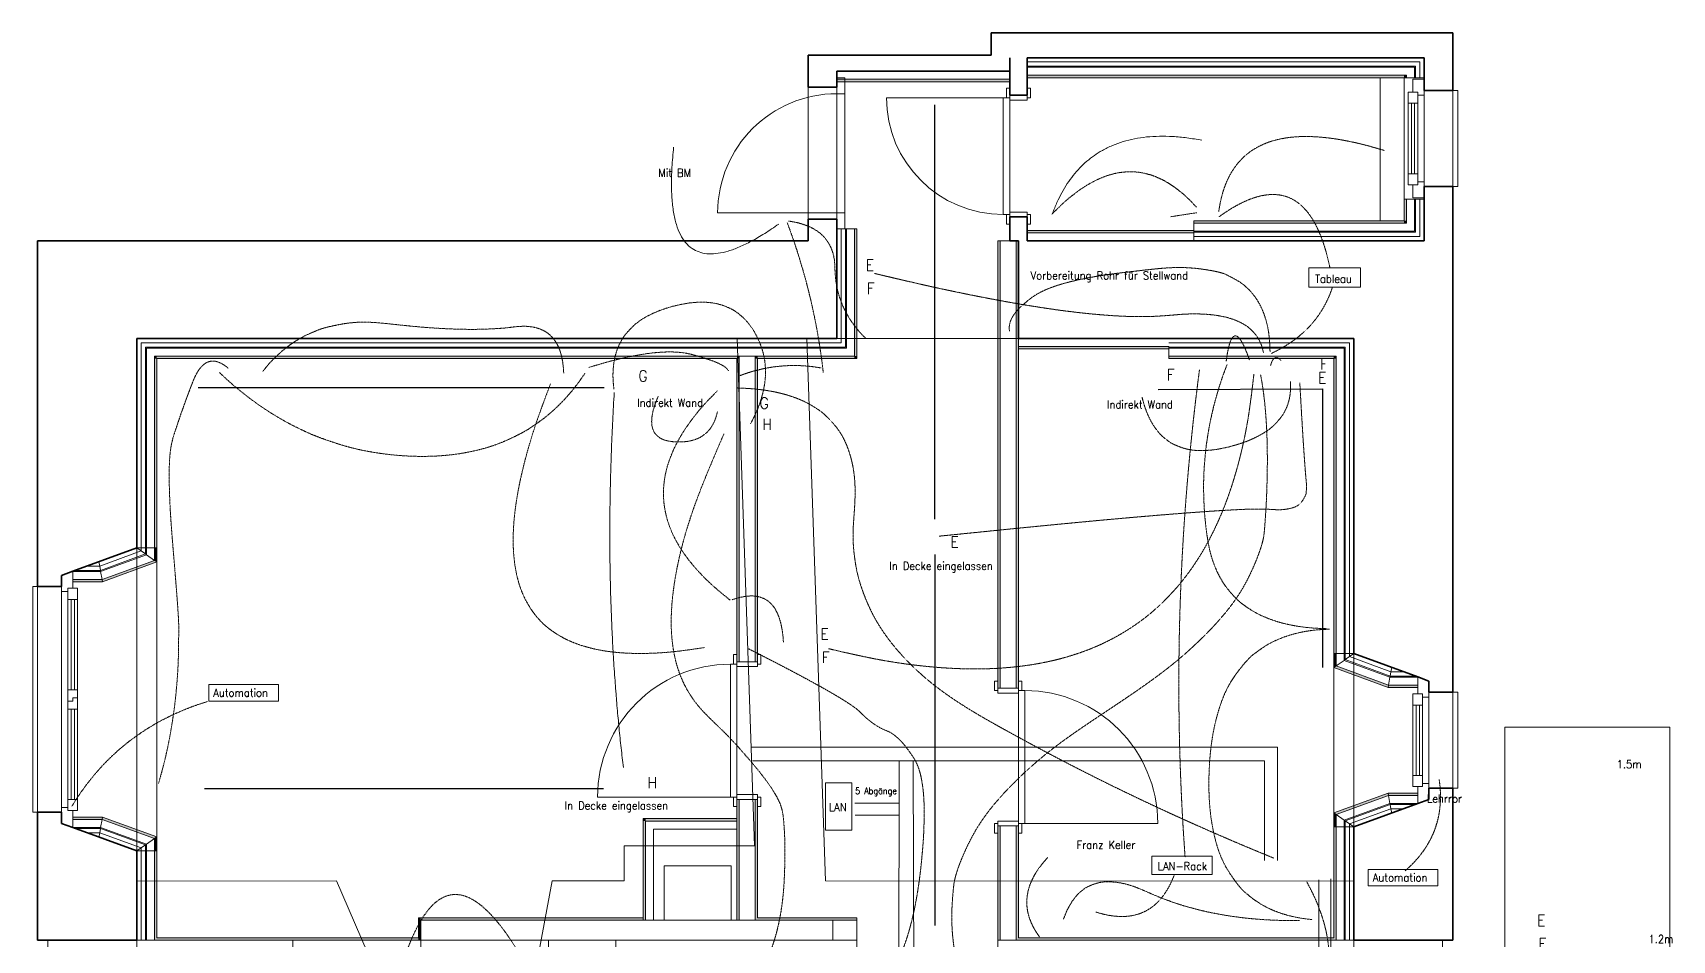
# Model space of a CAD drawing. Header units: millimetres. Extents: x -10377 to 8287, y -8757 to 3333.
# Drawn here: x -10377 to -132, y -2337 to 3333 of the extents above; entities that cross this region are included whole.
import ezdxf

# ---------------------------------------------------------------- set-up
doc = ezdxf.new("R2010")
doc.units = ezdxf.units.MM
doc.linetypes.add('CENTERTINY', pattern=[7.62, 4.7625, -0.9525, 0.9525, -0.9525])
doc.linetypes.add('DASHEDTINY', pattern=[2.8575, 1.905, -0.9525])
for name, color, linetype in [('0 Neu', 7, 'CONTINUOUS'), ('010 Aussenwände', 7, 'CONTINUOUS'), ('010 Aussenwände Neu', 7, 'CONTINUOUS'), ('010 Fenster Neu', 7, 'CONTINUOUS'), ('010 Türen Neu', 7, 'CONTINUOUS'), ('015 Innenwände', 7, 'CONTINUOUS'), ('015 Innenwände Bauteilschraffuren Neu', 7, 'CONTINUOUS'), ('015 Innenwände Neu', 7, 'CONTINUOUS'), ('015 Innenwände Schichttrennlinien Neu', 7, 'CONTINUOUS'), ('035 Decken', 7, 'CONTINUOUS'), ('080 Raumdefinitionen innen Kontur Neu', 7, 'CONTINUOUS')]:
    doc.layers.add(name, color=color, linetype=linetype)
for name, color, linetype, lineweight in [('005 Keller', 7, 'CONTINUOUS', 0), ('230V Boden', 5, 'DASHEDTINY', 18), ('230V Decke', 5, 'CONTINUOUS', 18), ('230V Wand', 5, 'CENTERTINY', 18), ('Bus Boden', 6, 'DASHEDTINY', 18), ('Bus Wand', 6, 'CENTERTINY', 18), ('LAN Boden ', 3, 'DASHEDTINY', 18), ('LAN Decke', 3, 'CONTINUOUS', 18), ('LED Bänder', 150, 'CONTINUOUS', 30)]:
    doc.layers.add(name, color=color, linetype=linetype, lineweight=lineweight)
doc.layers.add('100 Betriebsmittel', color=253, linetype='CONTINUOUS', lineweight=0, true_color=0xa0a0a4)
doc.layers.add('105 Elektrotrasse', color=96, linetype='CONTINUOUS', lineweight=15, true_color=0x008000)
doc.styles.get("Standard").update_dxf_attribs({"font": 'standard'})

msp = doc.modelspace()

# ---------------------------------------------------------------- hatches: boundary and pattern name
at = {"layer": '0 Neu', "linetype": 'CONTINUOUS', "lineweight": 13, "true_color": 0xdfdfdf}
for points in [[(-9602, 27), (-9617, 37), (-9617, 115), (-9602, 115)], [(-9941, -97), (-9944, -82), (-9617, 37), (-9602, 27)], [(-10127, -82), (-9944, -82), (-9941, -97), (-10127, -97)], [(-2247, -633), (-2232, -623), (-2232, -545), (-2247, -545)], [(-1907, -757), (-1905, -742), (-2232, -623), (-2247, -633)], [(-1722, -742), (-1905, -742), (-1907, -757), (-1722, -757)], [(-1907, -1417), (-1905, -1432), (-2232, -1551), (-2247, -1540)], [(-1722, -1432), (-1905, -1432), (-1907, -1417), (-1722, -1417)], [(-10127, -1582), (-9944, -1582), (-9941, -1567), (-10127, -1567)], [(-9941, -1567), (-9944, -1582), (-9617, -1701), (-9602, -1690)], [(-2247, -1540), (-2232, -1551), (-2232, -1628), (-2247, -1628)], [(-9602, -1690), (-9617, -1701), (-9617, -1778), (-9602, -1778)]]:
    msp.add_hatch(color=254, dxfattribs=at).paths.add_polyline_path(points, flags=0)
at = {"layer": '015 Innenwände Bauteilschraffuren Neu', "linetype": 'CONTINUOUS', "lineweight": 13, "true_color": 0xdfdfdf}
for points in [[(-5352, 3028), (-4272, 3028), (-4272, 3043), (-5352, 3043)], [(-1807, 3068), (-4162, 3068), (-4162, 3053), (-1807, 3053)], [(-1807, 3053), (-1792, 3053), (-1792, 3068)], [(-1807, 3053), (-1792, 3068), (-1807, 3068)], [(-1807, 2159), (-1792, 2159), (-1792, 2293), (-1807, 2293)], [(-1807, 2159), (-3122, 2159), (-3122, 2144), (-1807, 2144)], [(-1807, 2159), (-1792, 2144), (-1792, 2159)], [(-1807, 2144), (-1792, 2144), (-1807, 2159)], [(-5227, 1313), (-5227, 2108), (-5242, 2108), (-5242, 1313)], [(-3122, 2098), (-4162, 2098), (-4162, 2083), (-3122, 2083)], [(-4347, 2033), (-4347, -762), (-4332, -762), (-4332, 2033)], [(-4232, 2033), (-4232, -762), (-4217, -762), (-4217, 2033)], [(-4217, 1358), (-3277, 1358), (-3277, 1373), (-4217, 1373)], [(-9602, 1298), (-9617, 1313), (-9617, 1298)], [(-9602, 1313), (-9617, 1313), (-9602, 1298)], [(-9617, 1298), (-9617, 115), (-9602, 115), (-9602, 1298)], [(-9602, 1298), (-5977, 1298), (-5977, 1313), (-9602, 1313)], [(-5977, 1298), (-5962, 1298), (-5962, 1313), (-5977, 1313)], [(-5977, 1298), (-5977, -597), (-5962, -597), (-5962, 1298)], [(-5862, 1298), (-5847, 1298), (-5847, 1313), (-5862, 1313)], [(-5862, 1298), (-5862, -597), (-5847, -597), (-5847, 1298)], [(-5242, 1313), (-5847, 1313), (-5847, 1298), (-5242, 1298)], [(-5242, 1313), (-5242, 1298), (-5227, 1298)], [(-5227, 1313), (-5242, 1313), (-5227, 1298)], [(-2247, 1313), (-3277, 1313), (-3277, 1298), (-2247, 1298)], [(-2247, 1298), (-2232, 1298), (-2232, 1313)], [(-2247, 1298), (-2232, 1313), (-2247, 1313)], [(-2247, 1298), (-2247, -545), (-2232, -545), (-2232, 1298)], [(-5977, -2212), (-5962, -2212), (-5962, -1457), (-5977, -1457)], [(-5862, -2212), (-5847, -2212), (-5847, -1457), (-5862, -1457)], [(-6562, -1592), (-6547, -1592), (-6562, -1577)], [(-6562, -1577), (-6547, -1592), (-6547, -1577)], [(-6562, -1592), (-6562, -2211), (-6547, -2211), (-6547, -1592)], [(-6547, -1592), (-5977, -1592), (-5977, -1577), (-6547, -1577)], [(-4347, -2337), (-4332, -2337), (-4332, -1622), (-4347, -1622)], [(-4232, -1622), (-4232, -2337), (-4217, -2337), (-4217, -1622)], [(-2247, -1628), (-2247, -2337), (-2232, -2337), (-2232, -1628)], [(-9602, -2337), (-9602, -1778), (-9617, -1778), (-9617, -2337)], [(-7952, -2197), (-7967, -2197), (-7952, -2212)], [(-7952, -2212), (-7967, -2197), (-7967, -2212)], [(-7952, -2322), (-7952, -2212), (-7967, -2212), (-7967, -2322)], [(-7952, -2212), (-6562, -2212), (-6562, -2197), (-7952, -2197)], [(-5847, -2212), (-5227, -2212), (-5227, -2197), (-5847, -2197)], [(-7967, -2322), (-9602, -2322), (-9602, -2337), (-7967, -2337)], [(-7967, -2322), (-7967, -2337), (-7952, -2337)], [(-7952, -2322), (-7967, -2322), (-7952, -2337)], [(-2247, -2322), (-4217, -2322), (-4217, -2337), (-2247, -2337)]]:
    msp.add_hatch(color=254, dxfattribs=at).paths.add_polyline_path(points, flags=0)

# ---------------------------------------------------------------- linework, layer by layer
at = {"layer": '0 Neu', "color": 7, "linetype": 'CONTINUOUS', "lineweight": 0}
for points in [[(-9958, 1), (-9963, 28), (-9727, 115), (-9700, 96)], [(-9700, 96), (-9700, 115), (-9727, 115)], [(-9673, 77), (-9673, 115), (-9700, 115), (-9700, 96)], [(-9667, 72), (-9673, 77), (-9673, 115), (-9667, 115)], [(-9617, 37), (-9617, 115), (-9667, 115), (-9667, 72)], [(-9602, 27), (-9617, 37), (-9617, 115), (-9602, 115)], [(-10112, -26), (-9954, -26), (-9958, 1), (-10037, 1)], [(-10037, 1), (-9958, 1), (-9963, 28)], [(-9954, -26), (-9958, 1), (-9700, 96), (-9673, 77)], [(-9953, -32), (-9954, -26), (-9673, 77), (-9667, 72)], [(-9944, -82), (-9953, -32), (-9667, 72), (-9617, 37)], [(-9941, -97), (-9944, -82), (-9617, 37), (-9602, 27)], [(-10127, -31), (-10112, -26), (-9954, -26), (-9953, -32), (-10127, -32)], [(-10127, -82), (-9944, -82), (-9953, -32), (-10127, -32)], [(-10127, -82), (-9944, -82), (-9941, -97), (-10127, -97)], [(-2247, -633), (-2232, -623), (-2232, -545), (-2247, -545)], [(-2232, -623), (-2232, -545), (-2182, -545), (-2182, -588)], [(-1905, -742), (-1896, -692), (-2182, -588), (-2232, -623)], [(-2182, -588), (-2176, -583), (-2176, -545), (-2182, -545)], [(-1896, -692), (-1895, -686), (-2176, -583), (-2182, -588)], [(-2176, -583), (-2176, -545), (-2149, -545), (-2149, -564)], [(-1895, -686), (-1890, -659), (-2149, -564), (-2176, -583)], [(-1890, -659), (-1885, -632), (-2122, -545), (-2149, -564)], [(-2149, -564), (-2149, -545), (-2122, -545)], [(-1907, -757), (-1905, -742), (-2232, -623), (-2247, -633)], [(-1722, -742), (-1905, -742), (-1896, -692), (-1722, -692)], [(-1722, -691), (-1737, -686), (-1895, -686), (-1896, -692), (-1722, -692)], [(-1737, -686), (-1895, -686), (-1890, -659), (-1811, -659)], [(-1811, -659), (-1890, -659), (-1885, -632)], [(-1722, -742), (-1905, -742), (-1907, -757), (-1722, -757)], [(-1907, -1417), (-1905, -1432), (-2232, -1551), (-2247, -1540)], [(-1905, -1432), (-1896, -1482), (-2182, -1586), (-2232, -1551)], [(-1722, -1432), (-1905, -1432), (-1907, -1417), (-1722, -1417)], [(-1722, -1432), (-1905, -1432), (-1896, -1482), (-1722, -1482)], [(-1896, -1482), (-1895, -1488), (-2176, -1590), (-2182, -1586)], [(-1895, -1488), (-1890, -1515), (-2149, -1609), (-2176, -1590)], [(-1890, -1515), (-1885, -1542), (-2122, -1628), (-2149, -1609)], [(-1722, -1482), (-1737, -1488), (-1895, -1488), (-1896, -1482), (-1722, -1482)], [(-1737, -1488), (-1895, -1488), (-1890, -1515), (-1811, -1515)], [(-1811, -1515), (-1890, -1515), (-1885, -1542)], [(-10127, -1582), (-9944, -1582), (-9941, -1567), (-10127, -1567)], [(-10127, -1582), (-9944, -1582), (-9953, -1632), (-10127, -1632)], [(-10127, -1632), (-10112, -1638), (-9954, -1638), (-9953, -1632), (-10127, -1632)], [(-10112, -1638), (-9954, -1638), (-9958, -1665), (-10037, -1665)], [(-9954, -1638), (-9958, -1665), (-9700, -1759), (-9673, -1740)], [(-9953, -1632), (-9954, -1638), (-9673, -1740), (-9667, -1736)], [(-9944, -1582), (-9953, -1632), (-9667, -1736), (-9617, -1701)], [(-9941, -1567), (-9944, -1582), (-9617, -1701), (-9602, -1690)], [(-2247, -1540), (-2232, -1551), (-2232, -1628), (-2247, -1628)], [(-2232, -1551), (-2232, -1628), (-2182, -1628), (-2182, -1586)], [(-2182, -1586), (-2176, -1590), (-2176, -1628), (-2182, -1628)], [(-2176, -1590), (-2176, -1628), (-2149, -1628), (-2149, -1609)], [(-2149, -1609), (-2149, -1628), (-2122, -1628)], [(-10037, -1665), (-9958, -1665), (-9963, -1692)], [(-9958, -1665), (-9963, -1692), (-9727, -1778), (-9700, -1759)], [(-9673, -1740), (-9673, -1778), (-9700, -1778), (-9700, -1759)], [(-9667, -1736), (-9673, -1740), (-9673, -1778), (-9667, -1778)], [(-9617, -1701), (-9617, -1778), (-9667, -1778), (-9667, -1736)], [(-9602, -1690), (-9617, -1701), (-9617, -1778), (-9602, -1778)], [(-9700, -1759), (-9700, -1778), (-9727, -1778)]]:
    msp.add_lwpolyline(points, close=True, dxfattribs=at)
at = {"layer": '0 Neu', "color": 7, "linetype": 'CONTINUOUS', "lineweight": 13}
msp.add_lwpolyline([(-7154, -2337), (-6734, -2337), (-6734, -2457), (-6884, -2457), (-6884, -2577), (-7004, -2577), (-7004, -2457), (-7154, -2457), (-7154, -2337)], dxfattribs=at)
at = {"layer": '005 Keller', "color": 7, "linetype": 'CONTINUOUS', "lineweight": 0}
for p, q in [((-6432, -2212), (-6432, -1872)), ((-6432, -1872), (-6012, -1872)), ((-6012, -2212), (-6012, -1872))]:
    msp.add_line(p, q, dxfattribs=at)
at = {"layer": '005 Keller', "color": 8, "linetype": 'CONTINUOUS', "lineweight": 13}
for points in [[(-8478, -1966), (-9727, -1967), (-9727, 1423), (-5975, 1423), (-5867, -1746), (-6681, -1746), (-6681, -1966), (-7131, -1966)], [(-8478, -1966), (-8207, -2592)], [(-7131, -1966), (-7247, -2592)]]:
    msp.add_lwpolyline(points, dxfattribs=at)
msp.add_lwpolyline([(-2122, 1423), (-5539, 1423), (-5424, -1966), (-2122, -1967)], close=True, dxfattribs=at)
at = {"layer": '010 Aussenwände', "color": 7, "linetype": 'CONTINUOUS', "lineweight": 35}
for p, q in [((-10127, -31), (-9727, 115)), ((-10197, -57), (-10127, -31)), ((-10197, -127), (-10197, -57)), ((-10347, -127), (-10197, -127)), ((-1722, -691), (-2122, -545)), ((-1652, -717), (-1722, -691)), ((-1652, -787), (-1652, -717)), ((-1502, -787), (-1652, -787)), ((-1502, -1387), (-1652, -1387)), ((-1652, -1387), (-1652, -1457)), ((-10347, -1537), (-10197, -1537)), ((-10197, -1537), (-10197, -1607)), ((-1722, -1482), (-2122, -1628)), ((-1652, -1457), (-1722, -1482)), ((-10197, -1607), (-10127, -1632)), ((-10127, -1632), (-9727, -1778))]:
    msp.add_line(p, q, dxfattribs=at)
for points in [[(-10347, 2033), (-9727, 2033)], [(-10347, 2033), (-10347, -127)], [(-5532, 2033), (-9727, 2033)], [(-5352, 2033), (-5352, 1423)], [(-4217, 2033), (-4217, 1423)], [(-2122, 2033), (-4162, 2033)], [(-1682, 2033), (-2122, 2033)], [(-1502, -787), (-1502, 2033)], [(-9727, 115), (-9727, 1423)], [(-9727, 1423), (-5352, 1423)], [(-4217, 1423), (-2122, 1423)], [(-2122, 1423), (-2122, -545)], [(-1502, -2337), (-1502, -1387)], [(-10347, -1537), (-10347, -2337)], [(-2122, -1628), (-2122, -2337)], [(-9727, -2337), (-9727, -1778)], [(-10347, -2337), (-9727, -2337)], [(-1502, -2337), (-2122, -2337)]]:
    msp.add_lwpolyline(points, dxfattribs=at)
at = {"layer": '010 Aussenwände Neu', "color": 7, "linetype": 'CONTINUOUS', "lineweight": 0}
for p, q in [((-1957, 2159), (-1872, 2159)), ((-1872, 2159), (-1822, 2159)), ((-1822, 2159), (-1807, 2159))]:
    msp.add_line(p, q, dxfattribs=at)
for points in [[(-1957, 3053), (-1872, 3053)], [(-1957, 3053), (-1957, 2159)], [(-1872, 3053), (-1822, 3053)], [(-1822, 3053), (-1807, 3053)], [(-1807, 2159), (-1807, 3053)], [(-1957, 2033), (-1872, 2033)], [(-1872, 2033), (-1822, 2033)], [(-1822, 2033), (-1807, 2033)]]:
    msp.add_lwpolyline(points, dxfattribs=at)
at = {"layer": '010 Fenster Neu', "color": 7, "linetype": 'CONTINUOUS', "lineweight": 0}
for p, q in [((-1792, 3053), (-1807, 3053)), ((-1742, 3053), (-1792, 3053)), ((-1752, 3043), (-1752, 2963)), ((-1682, 3043), (-1752, 3043)), ((-1736, 3053), (-1742, 3053)), ((-1709, 3053), (-1736, 3053)), ((-1682, 3053), (-1709, 3053)), ((-1682, 2943), (-1682, 3043)), ((-1502, 2973), (-1472, 2973)), ((-1502, 2973), (-1502, 2373)), ((-1472, 2973), (-1472, 2373)), ((-1722, 2963), (-1782, 2963)), ((-1782, 2963), (-1782, 2893)), ((-1782, 2893), (-1782, 2453)), ((-1782, 2893), (-1722, 2893)), ((-1762, 2893), (-1762, 2453)), ((-1752, 2963), (-1722, 2963)), ((-1742, 2453), (-1742, 2893)), ((-1722, 2963), (-1722, 2943)), ((-1722, 2893), (-1722, 2963)), ((-1722, 2943), (-1682, 2943)), ((-1722, 2453), (-1722, 2893)), ((-1682, 2403), (-1682, 2943)), ((-1722, 2453), (-1782, 2453)), ((-1782, 2453), (-1782, 2383)), ((-1782, 2383), (-1722, 2383)), ((-1722, 2383), (-1752, 2383)), ((-1752, 2383), (-1752, 2303)), ((-1722, 2383), (-1722, 2453)), ((-1682, 2403), (-1722, 2403)), ((-1722, 2403), (-1722, 2383)), ((-1682, 2303), (-1682, 2403)), ((-1472, 2373), (-1502, 2373)), ((-1792, 2293), (-1807, 2293)), ((-1742, 2293), (-1792, 2293)), ((-1752, 2303), (-1682, 2303)), ((-1736, 2293), (-1742, 2293)), ((-1709, 2293), (-1736, 2293)), ((-1682, 2293), (-1709, 2293)), ((-10197, -157), (-10197, -57)), ((-10127, -31), (-10127, -137)), ((-10347, -127), (-10377, -127)), ((-10377, -127), (-10377, -1537)), ((-10347, -127), (-10347, -1537)), ((-10197, -1507), (-10197, -157)), ((-10157, -157), (-10197, -157)), ((-10127, -137), (-10157, -137)), ((-10157, -137), (-10157, -157)), ((-10157, -137), (-10097, -137)), ((-10157, -207), (-10157, -137)), ((-10097, -137), (-10097, -207)), ((-10157, -772), (-10157, -207)), ((-10097, -207), (-10157, -207)), ((-10137, -772), (-10137, -207)), ((-10117, -207), (-10117, -772)), ((-10097, -207), (-10097, -772)), ((-1722, -797), (-1722, -691)), ((-1652, -717), (-1652, -817)), ((-10157, -842), (-10157, -772)), ((-10157, -772), (-10097, -772)), ((-10097, -772), (-10097, -822)), ((-1752, -867), (-1752, -797)), ((-1752, -797), (-1692, -797)), ((-1692, -797), (-1722, -797)), ((-1692, -817), (-1692, -797)), ((-1692, -797), (-1692, -867)), ((-1652, -817), (-1692, -817)), ((-1652, -817), (-1652, -1357)), ((-1472, -787), (-1502, -787)), ((-1502, -1387), (-1502, -787)), ((-1472, -1387), (-1472, -787)), ((-10127, -842), (-10157, -842)), ((-10157, -892), (-10157, -842)), ((-10157, -842), (-10127, -842)), ((-10157, -1457), (-10157, -892)), ((-10097, -892), (-10157, -892)), ((-10137, -1457), (-10137, -892)), ((-10127, -822), (-10127, -842)), ((-10097, -822), (-10127, -822)), ((-10127, -842), (-10127, -822)), ((-10127, -822), (-10097, -822)), ((-10117, -892), (-10117, -1457)), ((-10097, -822), (-10097, -892)), ((-10097, -892), (-10097, -1457)), ((-1752, -1307), (-1752, -867)), ((-1692, -867), (-1752, -867)), ((-1732, -1307), (-1732, -867)), ((-1712, -867), (-1712, -1307)), ((-1692, -867), (-1692, -1307)), ((-1752, -1377), (-1752, -1307)), ((-1752, -1307), (-1692, -1307)), ((-1692, -1307), (-1692, -1377)), ((-1692, -1377), (-1752, -1377)), ((-1722, -1482), (-1722, -1377)), ((-1722, -1377), (-1692, -1377)), ((-1692, -1377), (-1692, -1357)), ((-1692, -1357), (-1652, -1357)), ((-1652, -1357), (-1652, -1457)), ((-1502, -1387), (-1472, -1387)), ((-10377, -1537), (-10347, -1537)), ((-10197, -1607), (-10197, -1507)), ((-10197, -1507), (-10157, -1507)), ((-10157, -1457), (-10097, -1457)), ((-10157, -1527), (-10157, -1457)), ((-10157, -1507), (-10157, -1527)), ((-10157, -1527), (-10127, -1527)), ((-10097, -1527), (-10157, -1527)), ((-10127, -1527), (-10127, -1632)), ((-10097, -1457), (-10097, -1527))]:
    msp.add_line(p, q, dxfattribs=at)
at = {"layer": '010 Fenster Neu', "color": 7, "linetype": 'CONTINUOUS', "lineweight": 18}
for p, q in [((-1807, 2293), (-1807, 3053)), ((-1682, 2293), (-1682, 3053))]:
    msp.add_line(p, q, dxfattribs=at)
at = {"layer": '010 Fenster Neu', "color": 7, "linetype": 'CONTINUOUS', "lineweight": 35}
for p, q in [((-1682, 2973), (-1682, 3043)), ((-1682, 2973), (-1682, 3043)), ((-1502, 2973), (-1682, 2973)), ((-1682, 2373), (-1682, 2303)), ((-1682, 2373), (-1682, 2303)), ((-1502, 2373), (-1682, 2373)), ((-10127, -31), (-9727, 115)), ((-10197, -57), (-10127, -31)), ((-10197, -57), (-10127, -31)), ((-10197, -127), (-10197, -57)), ((-10197, -127), (-10197, -57)), ((-10347, -127), (-10197, -127)), ((-1722, -691), (-2122, -545)), ((-1652, -717), (-1722, -691)), ((-1652, -717), (-1722, -691)), ((-1652, -787), (-1652, -717)), ((-1652, -787), (-1652, -717)), ((-1502, -787), (-1652, -787)), ((-1652, -1387), (-1652, -1457)), ((-1652, -1387), (-1652, -1457)), ((-1502, -1387), (-1652, -1387)), ((-10347, -1537), (-10197, -1537)), ((-10197, -1537), (-10197, -1607)), ((-10197, -1537), (-10197, -1607)), ((-1722, -1482), (-2122, -1628)), ((-1652, -1457), (-1722, -1482)), ((-1652, -1457), (-1722, -1482)), ((-10197, -1607), (-10127, -1632)), ((-10197, -1607), (-10127, -1632)), ((-10127, -1632), (-9727, -1778))]:
    msp.add_line(p, q, dxfattribs=at)
at = {"layer": '010 Türen Neu', "color": 7, "linetype": 'CONTINUOUS', "lineweight": 35}
for p, q in [((-5532, 2993), (-5352, 2993)), ((-5352, 2993), (-5352, 3053)), ((-5352, 2993), (-5352, 3053)), ((-4272, 2943), (-4162, 2943)), ((-4272, 2943), (-4162, 2943)), ((-5532, 2168), (-5352, 2168)), ((-5352, 2168), (-5352, 2108)), ((-5352, 2168), (-5352, 2108)), ((-4272, 2183), (-4162, 2183)), ((-4272, 2183), (-4162, 2183))]:
    msp.add_line(p, q, dxfattribs=at)
at = {"layer": '010 Türen Neu', "color": 7, "linetype": 'CONTINUOUS', "lineweight": 0}
for p, q in [((-5352, 2953), (-5352, 3053)), ((-5352, 3053), (-5302, 3053)), ((-5302, 3053), (-5302, 2953)), ((-4272, 2988), (-4292, 2988)), ((-4292, 2988), (-4292, 2928)), ((-4272, 2928), (-4272, 2988)), ((-4142, 2988), (-4162, 2988)), ((-4162, 2988), (-4162, 2928)), ((-4142, 2928), (-4142, 2988)), ((-5302, 2953), (-5352, 2953)), ((-4312, 2928), (-5042, 2928)), ((-4272, 2928), (-4312, 2928)), ((-4312, 2928), (-4312, 2198)), ((-4292, 2928), (-4272, 2928)), ((-4272, 2943), (-4272, 2913)), ((-4162, 2943), (-4272, 2943)), ((-4272, 2198), (-4272, 2928)), ((-4272, 2913), (-4162, 2913)), ((-4162, 2913), (-4162, 2943)), ((-4162, 2928), (-4142, 2928)), ((-5352, 2208), (-6097, 2208)), ((-5352, 2108), (-5352, 2208)), ((-5352, 2208), (-5302, 2208)), ((-5302, 2208), (-5302, 2108)), ((-4312, 2198), (-4272, 2198)), ((-4272, 2198), (-4292, 2198)), ((-4292, 2198), (-4292, 2138)), ((-4162, 2213), (-4272, 2213)), ((-4272, 2213), (-4272, 2183)), ((-4272, 2138), (-4272, 2198)), ((-4272, 2183), (-4162, 2183)), ((-4162, 2183), (-4162, 2213)), ((-4142, 2198), (-4162, 2198)), ((-4162, 2198), (-4162, 2138)), ((-4142, 2138), (-4142, 2198)), ((-5302, 2108), (-5352, 2108)), ((-4292, 2138), (-4272, 2138)), ((-4162, 2138), (-4142, 2138)), ((-6017, -1442), (-6017, -612)), ((-6017, -612), (-5977, -612)), ((-5997, -612), (-5997, -552)), ((-5997, -552), (-5977, -552)), ((-5977, -612), (-5997, -612)), ((-5977, -552), (-5977, -612)), ((-5977, -627), (-5977, -597)), ((-5977, -597), (-5847, -597)), ((-5977, -597), (-5962, -597)), ((-5977, -597), (-5962, -597)), ((-5977, -612), (-5977, -1442)), ((-5962, -597), (-5862, -597)), ((-5962, -597), (-5862, -597)), ((-5862, -597), (-5847, -597)), ((-5862, -597), (-5847, -597)), ((-5847, -552), (-5827, -552)), ((-5847, -612), (-5847, -552)), ((-5847, -597), (-5847, -627)), ((-5827, -612), (-5847, -612)), ((-5827, -552), (-5827, -612)), ((-5847, -627), (-5977, -627)), ((-4347, -717), (-4367, -717)), ((-4367, -717), (-4367, -777)), ((-4347, -777), (-4347, -717)), ((-4197, -717), (-4217, -717)), ((-4217, -717), (-4217, -777)), ((-4197, -777), (-4197, -717)), ((-4367, -777), (-4347, -777)), ((-4347, -762), (-4347, -792)), ((-4217, -762), (-4347, -762)), ((-4332, -762), (-4347, -762)), ((-4332, -762), (-4347, -762)), ((-4347, -792), (-4217, -792)), ((-4232, -762), (-4332, -762)), ((-4232, -762), (-4332, -762)), ((-4217, -762), (-4232, -762)), ((-4217, -762), (-4232, -762)), ((-4217, -792), (-4217, -762)), ((-4217, -777), (-4197, -777)), ((-4177, -777), (-4217, -777)), ((-4217, -777), (-4217, -1607)), ((-4177, -1607), (-4177, -777)), ((-5977, -1457), (-5977, -1427)), ((-5977, -1427), (-5847, -1427)), ((-5847, -1427), (-5847, -1457)), ((-6017, -1442), (-6847, -1442)), ((-5977, -1442), (-6017, -1442)), ((-5997, -1502), (-5997, -1442)), ((-5997, -1442), (-5977, -1442)), ((-5977, -1502), (-5997, -1502)), ((-5977, -1442), (-5977, -1502)), ((-5847, -1457), (-5977, -1457)), ((-5977, -1457), (-5962, -1457)), ((-5977, -1457), (-5962, -1457)), ((-5962, -1457), (-5862, -1457)), ((-5962, -1457), (-5862, -1457)), ((-5862, -1457), (-5847, -1457)), ((-5862, -1457), (-5847, -1457)), ((-5847, -1442), (-5827, -1442)), ((-5847, -1502), (-5847, -1442)), ((-5827, -1502), (-5847, -1502)), ((-5827, -1442), (-5827, -1502)), ((-4347, -1607), (-4367, -1607)), ((-4367, -1607), (-4367, -1667)), ((-4217, -1592), (-4347, -1592)), ((-4347, -1592), (-4347, -1622)), ((-4347, -1667), (-4347, -1607)), ((-4347, -1622), (-4217, -1622)), ((-4332, -1622), (-4347, -1622)), ((-4332, -1622), (-4347, -1622)), ((-4232, -1622), (-4332, -1622)), ((-4232, -1622), (-4332, -1622)), ((-4217, -1622), (-4232, -1622)), ((-4217, -1622), (-4232, -1622)), ((-4217, -1622), (-4217, -1592)), ((-4197, -1607), (-4217, -1607)), ((-4217, -1607), (-4217, -1667)), ((-4217, -1607), (-4177, -1607)), ((-4197, -1667), (-4197, -1607)), ((-4177, -1607), (-3347, -1607)), ((-4367, -1667), (-4347, -1667)), ((-4217, -1667), (-4197, -1667))]:
    msp.add_line(p, q, dxfattribs=at)
for centre, radius, start, end in [((-5352, 2208), 745, 90, 180), ((-4312, 2928), 730, 180, 270), ((-6017, -1442), 830, 90, 180), ((-4177, -1607), 830, 0, 90)]:
    msp.add_arc(centre, radius, start, end, dxfattribs=at)
at = {"layer": '015 Innenwände', "color": 7, "linetype": 'CONTINUOUS', "lineweight": 35}
for p, q in [((-5352, 2993), (-5352, 3053)), ((-1682, 2973), (-1682, 3043)), ((-1502, 2973), (-1682, 2973)), ((-4272, 2943), (-4162, 2943)), ((-1502, 2373), (-1682, 2373)), ((-1682, 2373), (-1682, 2303)), ((-5352, 2168), (-5352, 2108)), ((-4272, 2183), (-4162, 2183))]:
    msp.add_line(p, q, dxfattribs=at)
for points in [[(-4387, 3333), (-4387, 3193)], [(-1682, 3333), (-4387, 3333)], [(-1502, 3333), (-1682, 3333)], [(-1502, 2973), (-1502, 3333)], [(-5532, 3193), (-5352, 3193)], [(-5532, 3193), (-5532, 2993)], [(-4387, 3193), (-5352, 3193)], [(-4272, 3093), (-4272, 3178)], [(-4272, 3178), (-4272, 2943)], [(-4162, 2943), (-4162, 3178)], [(-4162, 3178), (-1682, 3178)], [(-1682, 3178), (-1682, 2973)], [(-5352, 3093), (-4387, 3093)], [(-5352, 2993), (-5352, 3093)], [(-4272, 3093), (-4387, 3093)], [(-1682, 2373), (-1682, 2033)], [(-1502, 2033), (-1502, 2373)], [(-5532, 2168), (-5532, 2033)], [(-5352, 2033), (-5352, 2168)], [(-4272, 2183), (-4272, 2033)], [(-4162, 2033), (-4162, 2183)], [(-4272, 2033), (-4217, 2033)]]:
    msp.add_lwpolyline(points, dxfattribs=at)
at = {"layer": '015 Innenwände', "color": 7, "linetype": 'CONTINUOUS', "lineweight": 0}
for points in [[(-5352, 2993), (-5532, 2993)], [(-5532, 2993), (-5532, 2168)], [(-5352, 2168), (-5352, 2993)], [(-5532, 2168), (-5352, 2168)]]:
    msp.add_lwpolyline(points, dxfattribs=at)
at = {"layer": '015 Innenwände', "color": 7, "linetype": 'CONTINUOUS', "lineweight": 18}
for points in [[(-5377, -2212), (-7952, -2212)], [(-7952, -2212), (-7952, -2337)], [(-5377, -2337), (-5377, -2212)], [(-8752, -2337), (-10282, -2337)], [(-10282, -2337), (-10282, -2462)], [(-5227, -2337), (-7952, -2337)], [(-7952, -2337), (-5377, -2337)], [(-1567, -2337), (-4347, -2337)], [(-1567, -2462), (-1567, -2337)]]:
    msp.add_lwpolyline(points, dxfattribs=at)
at = {"layer": '015 Innenwände Neu', "color": 7, "linetype": 'CONTINUOUS', "lineweight": 0}
for p, q in [((-1792, 3053), (-1807, 3053)), ((-1742, 3053), (-1792, 3053)), ((-1736, 3053), (-1742, 3053)), ((-1709, 3053), (-1736, 3053)), ((-1682, 3053), (-1709, 3053)), ((-1792, 2293), (-1807, 2293)), ((-1742, 2293), (-1792, 2293)), ((-1736, 2293), (-1742, 2293)), ((-1709, 2293), (-1736, 2293)), ((-1682, 2293), (-1709, 2293)), ((-5977, -597), (-5962, -597)), ((-5962, -597), (-5862, -597)), ((-5862, -597), (-5847, -597)), ((-4332, -762), (-4347, -762)), ((-4232, -762), (-4332, -762)), ((-4217, -762), (-4232, -762)), ((-5977, -1457), (-5962, -1457)), ((-5962, -1457), (-5862, -1457)), ((-5862, -1457), (-5847, -1457)), ((-4332, -1622), (-4347, -1622)), ((-4232, -1622), (-4332, -1622)), ((-4217, -1622), (-4232, -1622))]:
    msp.add_line(p, q, dxfattribs=at)
for points in [[(-1709, 3178), (-4162, 3178)], [(-4162, 3178), (-4162, 3151)], [(-1682, 3178), (-1709, 3178)], [(-1682, 3053), (-1682, 3178)], [(-4272, 3093), (-5352, 3093)], [(-5352, 3093), (-5352, 3028)], [(-4272, 3028), (-4272, 3093)], [(-4162, 3151), (-4162, 3124)], [(-4162, 3124), (-4162, 3118)], [(-4162, 3118), (-4162, 3068)], [(-5352, 3028), (-4272, 3028)], [(-4162, 3068), (-4162, 3053)], [(-4162, 3053), (-1807, 3053)], [(-1807, 2293), (-1807, 2159)], [(-1682, 2034), (-1682, 2293)], [(-1807, 2159), (-3122, 2159)], [(-3122, 2144), (-3122, 2159)], [(-5352, 2108), (-5325, 2108)], [(-5352, 2108), (-5352, 1423)], [(-5325, 2108), (-5298, 2108)], [(-5298, 2108), (-5292, 2108)], [(-5292, 2108), (-5242, 2108)], [(-5242, 2108), (-5227, 2108)], [(-5227, 1313), (-5227, 2108)], [(-3122, 2098), (-4162, 2098)], [(-4162, 2098), (-4162, 2033)], [(-3122, 2094), (-3122, 2144)], [(-3122, 2033), (-3122, 2098)], [(-3122, 2088), (-3122, 2094)], [(-3122, 2061), (-3122, 2088)], [(-3122, 2034), (-3122, 2061)], [(-4347, 2033), (-4347, -762)], [(-4217, 2033), (-4347, 2033)], [(-4217, -762), (-4217, 2033)], [(-4162, 2033), (-3122, 2033)], [(-3122, 2034), (-1709, 2034)], [(-1682, 2034), (-1709, 2034)], [(-9727, 1423), (-9700, 1423)], [(-9727, 1423), (-9727, 115)], [(-5352, 1423), (-9700, 1423)], [(-3277, 1423), (-4217, 1423)], [(-4217, 1423), (-4217, 1358)], [(-4217, 1358), (-3277, 1358)], [(-2149, 1423), (-3277, 1423)], [(-3277, 1373), (-3277, 1369)], [(-3277, 1358), (-3277, 1373)], [(-3277, 1369), (-3277, 1363)], [(-3277, 1363), (-3277, 1313)], [(-2122, 1423), (-2149, 1423)], [(-2122, -545), (-2122, 1423)], [(-9602, 115), (-9602, 1298)], [(-9602, 1298), (-5977, 1298)], [(-5977, 1298), (-5977, -597)], [(-5847, 1298), (-5227, 1298)], [(-5847, -597), (-5847, 1298)], [(-5227, 1298), (-5227, 1313)], [(-3277, 1313), (-3277, 1298)], [(-3277, 1298), (-2247, 1298)], [(-2247, 1298), (-2247, -545)], [(-9727, 115), (-9700, 115)], [(-9700, 115), (-9673, 115)], [(-9673, 115), (-9667, 115)], [(-9667, 115), (-9617, 115)], [(-9617, 115), (-9602, 115)], [(-2232, -545), (-2247, -545)], [(-2182, -545), (-2232, -545)], [(-2176, -545), (-2182, -545)], [(-2149, -545), (-2176, -545)], [(-2122, -545), (-2149, -545)], [(-5977, -1457), (-5977, -2212)], [(-5847, -2197), (-5847, -1457)], [(-6562, -1577), (-6547, -1577)], [(-6562, -1577), (-6562, -2211)], [(-5977, -1577), (-6547, -1577)], [(-5977, -1592), (-5977, -1577)], [(-5977, -1642), (-5977, -1592)], [(-4347, -1622), (-4347, -2337)], [(-4217, -2322), (-4217, -1622)], [(-2247, -1628), (-2247, -2322)], [(-2122, -1628), (-2247, -1628)], [(-2122, -2337), (-2122, -1628)], [(-6497, -2211), (-6497, -1642)], [(-6497, -1642), (-5977, -1642)], [(-9727, -1778), (-9727, -2337)], [(-9602, -1778), (-9727, -1778)], [(-9602, -2322), (-9602, -1778)], [(-7967, -2197), (-7967, -2212)], [(-6562, -2197), (-7967, -2197)], [(-7967, -2212), (-7967, -2322)], [(-7952, -2212), (-6562, -2212)], [(-7952, -2322), (-7952, -2212)], [(-6562, -2197), (-6562, -2212)], [(-6547, -2211), (-6562, -2211)], [(-6497, -2211), (-6547, -2211)], [(-5962, -2212), (-5977, -2212)], [(-5862, -2212), (-5962, -2212)], [(-5847, -2212), (-5862, -2212)], [(-5227, -2197), (-5847, -2197)], [(-5847, -2212), (-5227, -2212)], [(-5227, -2212), (-5377, -2212)], [(-5377, -2212), (-5377, -2337)], [(-5227, -2212), (-5227, -2197)], [(-5227, -2337), (-5227, -2212)], [(-9727, -2337), (-9602, -2337)], [(-7967, -2322), (-9602, -2322)], [(-9602, -2337), (-7952, -2337)], [(-7952, -2337), (-8752, -2337)], [(-8752, -2337), (-8752, -2462)], [(-7952, -2337), (-7952, -2322)], [(-7952, -2462), (-7952, -2337)], [(-5377, -2337), (-5227, -2337)], [(-4347, -2337), (-4217, -2337)], [(-2247, -2322), (-4217, -2322)], [(-4217, -2337), (-2247, -2337)], [(-2247, -2337), (-2122, -2337)]]:
    msp.add_lwpolyline(points, dxfattribs=at)
at = {"layer": '015 Innenwände Schichttrennlinien Neu', "color": 7, "linetype": 'CONTINUOUS', "lineweight": 0}
for p, q in [((-1736, 3151), (-4162, 3151)), ((-1742, 3124), (-4162, 3124)), ((-1792, 3118), (-4162, 3118)), ((-1742, 3118), (-1792, 3118)), ((-1742, 3118), (-1792, 3118)), ((-1736, 3124), (-1742, 3124)), ((-1736, 3124), (-1742, 3124)), ((-1742, 3068), (-1742, 3118)), ((-1709, 3151), (-1736, 3151)), ((-1736, 3118), (-1736, 3124)), ((-1736, 3053), (-1736, 3118)), ((-1709, 3124), (-1709, 3151)), ((-1709, 3053), (-1709, 3124)), ((-5352, 3043), (-4272, 3043)), ((-4162, 3068), (-1807, 3068)), ((-1792, 3068), (-1807, 3068)), ((-1792, 3068), (-1807, 3068)), ((-1792, 3068), (-1792, 3053)), ((-1742, 3053), (-1742, 3068)), ((-1792, 2293), (-1792, 2144)), ((-1742, 2144), (-1742, 2293)), ((-1736, 2094), (-1736, 2293)), ((-1709, 2088), (-1709, 2293)), ((-5325, 2108), (-5325, 1396)), ((-5298, 2108), (-5298, 1396)), ((-5292, 2108), (-5292, 1369)), ((-5242, 1363), (-5242, 2108)), ((-3122, 2083), (-4162, 2083)), ((-1807, 2144), (-3122, 2144)), ((-3122, 2094), (-1792, 2094)), ((-3122, 2088), (-1742, 2088)), ((-3122, 2061), (-1736, 2061)), ((-1807, 2144), (-1792, 2144)), ((-1807, 2144), (-1792, 2144)), ((-1792, 2094), (-1742, 2094)), ((-1792, 2094), (-1742, 2094)), ((-1742, 2094), (-1742, 2144)), ((-1742, 2088), (-1736, 2088)), ((-1742, 2088), (-1736, 2088)), ((-1736, 2088), (-1736, 2094)), ((-1736, 2061), (-1709, 2061)), ((-1709, 2061), (-1709, 2088)), ((-4332, 2033), (-4332, -762)), ((-4232, -762), (-4232, 2033)), ((-9700, 1396), (-9700, 1369)), ((-9673, 1396), (-9700, 1396)), ((-9700, 1369), (-9700, 115)), ((-5325, 1396), (-9673, 1396)), ((-9667, 1369), (-9673, 1369)), ((-9673, 1369), (-9673, 1363)), ((-9667, 1369), (-9673, 1369)), ((-9673, 1363), (-9673, 115)), ((-5298, 1369), (-9667, 1369)), ((-9617, 1363), (-9667, 1363)), ((-9667, 1363), (-9667, 1313)), ((-9617, 1363), (-9667, 1363)), ((-5292, 1363), (-9617, 1363)), ((-5298, 1369), (-5298, 1396)), ((-5298, 1369), (-5298, 1396)), ((-5292, 1363), (-5292, 1369)), ((-5292, 1363), (-5292, 1369)), ((-5242, 1313), (-5242, 1363)), ((-5242, 1313), (-5242, 1363)), ((-4217, 1373), (-3277, 1373)), ((-2176, 1396), (-3277, 1396)), ((-2182, 1369), (-3277, 1369)), ((-2232, 1363), (-3277, 1363)), ((-2182, 1363), (-2232, 1363)), ((-2182, 1363), (-2232, 1363)), ((-2176, 1369), (-2182, 1369)), ((-2176, 1369), (-2182, 1369)), ((-2182, 1313), (-2182, 1363)), ((-2149, 1396), (-2176, 1396)), ((-2176, 1363), (-2176, 1369)), ((-2176, -545), (-2176, 1363)), ((-2149, 1369), (-2149, 1396)), ((-2149, -545), (-2149, 1369)), ((-9667, 1313), (-9667, 115)), ((-9602, 1313), (-9617, 1313)), ((-9617, 115), (-9617, 1313)), ((-9602, 1313), (-9617, 1313)), ((-9602, 1313), (-5962, 1313)), ((-5962, 1313), (-5962, 1298)), ((-5862, 1313), (-5962, 1313)), ((-5962, 1313), (-5962, 1298)), ((-5862, 1313), (-5962, 1313)), ((-5962, 1298), (-5962, -597)), ((-5862, 1298), (-5862, 1313)), ((-5862, 1313), (-5292, 1313)), ((-5862, 1298), (-5862, 1313)), ((-5862, -597), (-5862, 1298)), ((-5292, 1313), (-5242, 1313)), ((-3277, 1313), (-2247, 1313)), ((-2232, 1313), (-2247, 1313)), ((-2232, 1313), (-2247, 1313)), ((-2232, 1313), (-2232, -545)), ((-2182, -545), (-2182, 1313)), ((-5962, -1457), (-5962, -2212)), ((-5862, -2212), (-5862, -1457)), ((-6497, -1592), (-6547, -1592)), ((-6547, -1592), (-6547, -1642)), ((-6497, -1592), (-6547, -1592)), ((-5977, -1592), (-6497, -1592)), ((-4332, -1622), (-4332, -2337)), ((-4232, -2337), (-4232, -1622)), ((-2232, -1628), (-2232, -2337)), ((-2182, -2337), (-2182, -1628)), ((-2176, -2337), (-2176, -1628)), ((-2149, -2337), (-2149, -1628)), ((-6547, -1642), (-6547, -2211)), ((-9700, -1778), (-9700, -2337)), ((-9673, -1778), (-9673, -2337)), ((-9667, -1778), (-9667, -2337)), ((-9617, -2337), (-9617, -1778))]:
    msp.add_line(p, q, dxfattribs=at)
at = {"layer": '035 Decken', "color": 7, "linetype": 'CONTINUOUS', "lineweight": 0}
msp.add_lwpolyline([(-10007, -7502), (-1842, -7502), (-1842, -2462), (-2122, -2462), (-2122, 1423), (-9727, 1423), (-9727, -2462), (-10007, -2462)], close=True, dxfattribs=at)
at = {"layer": '080 Raumdefinitionen innen Kontur Neu', "color": 21, "linetype": 'CONTINUOUS', "lineweight": 0, "true_color": 0xffa8a8}
for points in [[(-5977, -1427), (-5847, -1427), (-5847, -2197), (-5227, -2197), (-5227, -2462), (-4347, -2462), (-4347, -1592), (-4217, -1592), (-4217, -792), (-4347, -792), (-4347, 2033), (-4272, 2033), (-4272, 3028), (-5302, 3028), (-5302, 2108), (-5227, 2108), (-5227, 1298), (-5847, 1298), (-5847, -627), (-5977, -627)], [(-4162, 3053), (-4162, 2913), (-4272, 2913), (-4272, 2213), (-4162, 2213), (-4162, 2098), (-3122, 2098), (-3122, 2159), (-1957, 2159), (-1957, 3053)], [(-4217, 1358), (-4217, -2322), (-2247, -2322), (-2247, 1298), (-3277, 1298), (-3277, 1358)], [(-9602, 1298), (-9602, -2322), (-7967, -2322), (-7967, -2197), (-6562, -2197), (-6562, -1577), (-5977, -1577), (-5977, 1298)]]:
    msp.add_lwpolyline(points, close=True, dxfattribs=at)
at = {"layer": '080 Raumdefinitionen innen Kontur Neu', "color": 7, "linetype": 'CONTINUOUS', "lineweight": 0}
for points in [[(-5977, -1427), (-5847, -1427), (-5847, -2197), (-5227, -2197), (-5227, -2462), (-4347, -2462), (-4347, -1592), (-4217, -1592), (-4217, -792), (-4347, -792), (-4347, 2033), (-4272, 2033), (-4272, 3028), (-5302, 3028), (-5302, 2108), (-5227, 2108), (-5227, 1298), (-5847, 1298), (-5847, -627), (-5977, -627)], [(-4162, 3053), (-4162, 2913), (-4272, 2913), (-4272, 2213), (-4162, 2213), (-4162, 2098), (-3122, 2098), (-3122, 2159), (-1957, 2159), (-1957, 3053)], [(-4217, 1358), (-4217, -2322), (-2247, -2322), (-2247, 1298), (-3277, 1298), (-3277, 1358)], [(-9602, 1298), (-9602, -2322), (-7967, -2322), (-7967, -2197), (-6562, -2197), (-6562, -1577), (-5977, -1577), (-5977, 1298)]]:
    msp.add_lwpolyline(points, close=True, dxfattribs=at)
at = {"layer": '100 Betriebsmittel'}
for points in [[(-2403, 1865), (-2079, 1865), (-2079, 1745), (-2403, 1745)], [(-9277, -739), (-8842, -739), (-8842, -842), (-9277, -842)], [(-146, -2644), (-1177, -2644), (-1177, -1005), (-146, -1005)], [(-3383, -1812), (-3006, -1812), (-3006, -1927), (-3383, -1927)], [(-2032, -1894), (-1597, -1894), (-1597, -1997), (-2032, -1997)]]:
    msp.add_lwpolyline(points, close=True, dxfattribs=at)
at = {"layer": '105 Elektrotrasse'}
for p, q in [((-5890, -1131), (-2598, -1131)), ((-5879, -1215), (-2680, -1215)), ((-4963, -1215), (-4965, -2588)), ((-4875, -1215), (-4871, -2595)), ((-2680, -1215), (-2680, -1839)), ((-2598, -1131), (-2598, -1839)), ((-4963, -1481), (-5239, -1481)), ((-4963, -1556), (-5238, -1556)), ((-2341, -2935), (-2341, -1960)), ((-2266, -1953), (-2266, -3004))]:
    msp.add_line(p, q, dxfattribs=at)
at = {"layer": '230V Boden'}
for points in [[(-2966, 2215), (-2874, 2888), (-1930, 2598)], [(-2964, 2184), (-2419, 2575), (-2271, 1866)], [(-2645, 1339), (-2649, 1913), (-3936, 1812), (-4292, 1572), (-4273, 1469)], [(-2686, 1334), (-2740, 1623), (-3809, 1513), (-5118, 1830)], [(-2637, 1330), (-2347, 1465), (-2255, 1744)], [(-5404, -515), (-2973, -1124), (-2746, 1200)], [(-4713, 188), (-2879, 377), (-2401, 334), (-2435, 702), (-2459, 1146)], [(-2704, 1196), (-2638, 856), (-2713, -304), (-4596, -1489), (-4665, -2676), (-4328, -2757)], [(-2518, 1154), (-2495, 841), (-3345, 643), (-3445, 1057)], [(-6098, 968), (-6140, 765), (-6587, 790), (-6468, 1063)], [(-5973, 1114), (-5167, 1095), (-5322, -437), (-3607, -1422), (-2621, -1824)], [(-4034, -3965), (-3297, -3661), (-2040, -2653), (-2416, -1971)]]:
    msp.add_open_spline(points, degree=2, dxfattribs=at)
at = {"layer": '230V Decke'}
for points in [[(-4004, 2207), (-3783, 2797), (-3071, 2662)], [(-5715, 2138), (-6480, 1600), (-6372, 2619)], [(-6743, 1086), (-6782, 445), (-6751, -725), (-6686, -1257)]]:
    msp.add_open_spline(points, degree=2, dxfattribs=at)
at = {"layer": '230V Wand'}
msp.add_line((-3103, 2209), (-3267, 2184), dxfattribs=at)
for points in [[(-3105, 2244), (-3521, 2707), (-4008, 2200)], [(-5654, 2157), (-5367, 2117), (-5361, 1609), (-5171, 1423)], [(-5437, 1211), (-5492, 1696), (-5663, 2149)], [(-5891, 891), (-5714, 1218), (-6034, 1731), (-6796, 1495), (-6745, 1106)], [(-2774, 1290), (-2879, 1594), (-2919, 1281)], [(-6030, 1222), (-6048, 1267), (-6465, 1379), (-6903, 1242)], [(-9155, 1237), (-9297, 1359), (-9458, 943), (-9552, 627), (-9416, -764), (-9591, -1358)], [(-5964, 1189), (-5712, 1286), (-5450, 1239)], [(-2914, 1260), (-3119, 729), (-2954, -377), (-2292, -390)], [(-2642, 1254), (-2620, 1334), (-2577, 1286)], [(-9210, 1210), (-8675, 701), (-7280, 673), (-6926, 1206)], [(-6098, 1097), (-6811, 399), (-6018, -212)], [(-5870, -6012), (-5655, -5492), (-5588, -4386), (-5600, -3476), (-5860, -2634), (-5695, -2232), (-5668, -1707), (-5713, -1372), (-6648, -452), (-6058, 827)], [(-6006, -209), (-5706, -103), (-5686, -475)], [(-2273, -393), (-2990, -410), (-3061, -2143), (-2382, -2208)], [(-10132, -1499), (-9838, -1014), (-9284, -845)], [(-1588, -1333), (-1538, -1675), (-1801, -1903)], [(-4086, -2315), (-4267, -2070), (-4034, -1819)], [(-2462, -2214), (-3014, -2219), (-3813, -1850), (-3936, -2206)], [(-8085, -2544), (-7798, -1562), (-7270, -2536)]]:
    msp.add_open_spline(points, degree=2, dxfattribs=at)
at = {"layer": 'Bus Boden'}
msp.add_open_spline([(-5865, -6053), (-5679, -5864), (-5563, -5601), (-5269, -4775), (-5405, -3455), (-5184, -2794), (-4873, -2339), (-4774, -1357), (-4958, -1059), (-5123, -997), (-5290, -826), (-5909, -513)], degree=2, dxfattribs=at)
at = {"layer": 'Bus Wand'}
for points in [[(-7059, 1207), (-7071, 1534), (-7666, 1457), (-8658, 1576), (-8940, 1218)], [(-6180, -508), (-7902, -794), (-7142, 1139)]]:
    msp.add_open_spline(points, degree=2, dxfattribs=at)
at = {"layer": 'LAN Boden '}
for points in [[(-3086, 1228), (-3286, -289), (-3176, -1818)], [(-3733, -2161), (-3375, -2273), (-3243, -1928)]]:
    msp.add_open_spline(points, degree=2, dxfattribs=at)
at = {"layer": 'LAN Decke'}
msp.add_lwpolyline([(-5424, -1354), (-5259, -1354), (-5259, -1650), (-5424, -1650)], close=True, dxfattribs=at)
at = {"layer": 'LED Bänder'}
for p, q in [((-4739, 295), (-4739, 2884)), ((-6806, 1116), (-9343, 1116)), ((-3344, 1105), (-2318, 1108)), ((-2318, 1108), (-2318, -633)), ((-4739, 74), (-4739, -2245)), ((-6811, -1390), (-9304, -1390))]:
    msp.add_line(p, q, dxfattribs=at)

# ---------------------------------------------------------------- texts
at = {"layer": '100 Betriebsmittel'}
for s, height, p in [('Mit BM', 50, (-6468, 2433)), ('Vorbereitung Rohr für Stellwand', 50, (-4141, 1792)), ('Tableau', 50, (-2364, 1771)), ('Indirekt Wand', 50, (-6600, 997)), ('Indirekt Wand', 50, (-3664, 986)), ('In Decke eingelassen', 50, (-5024, -23)), ('Automation', 50, (-9249, -815)), ('1.5m', 50, (-479, -1262)), ('5 Abgänge', 40, (-5238, -1423)), ('Lehrror', 50, (-1664, -1477)), ('In Decke eingelassen', 50, (-7053, -1520)), ('LAN', 50, (-5402, -1530)), ('Franz Keller', 50, (-3854, -1766)), ('LAN-Rack', 50, (-3347, -1899)), ('Automation', 50, (-2003, -1970)), ('1.2m', 50, (-280, -2354))]:
    msp.add_text(s, height=height, dxfattribs=at).set_placement(p)
at = {"layer": '100 Betriebsmittel', "color": 40, "true_color": 0xffaa00}
for s, p in [('E', (-5172, 1847)), ('F', (-5165, 1701)), ('F', (-3291, 1161)), ('F', (-2333, 1229)), ('G', (-6592, 1154)), ('E', (-2344, 1142)), ('G', (-5835, 984)), ('H', (-5818, 852)), ('E', (-4642, 117)), ('E', (-5455, -458)), ('F', (-5447, -604)), ('H', (-6535, -1387)), ('E', (-976, -2249)), ('F', (-968, -2394))]:
    msp.add_text(s, height=70, dxfattribs=at).set_placement(p)

doc.saveas('drawing.dxf')
